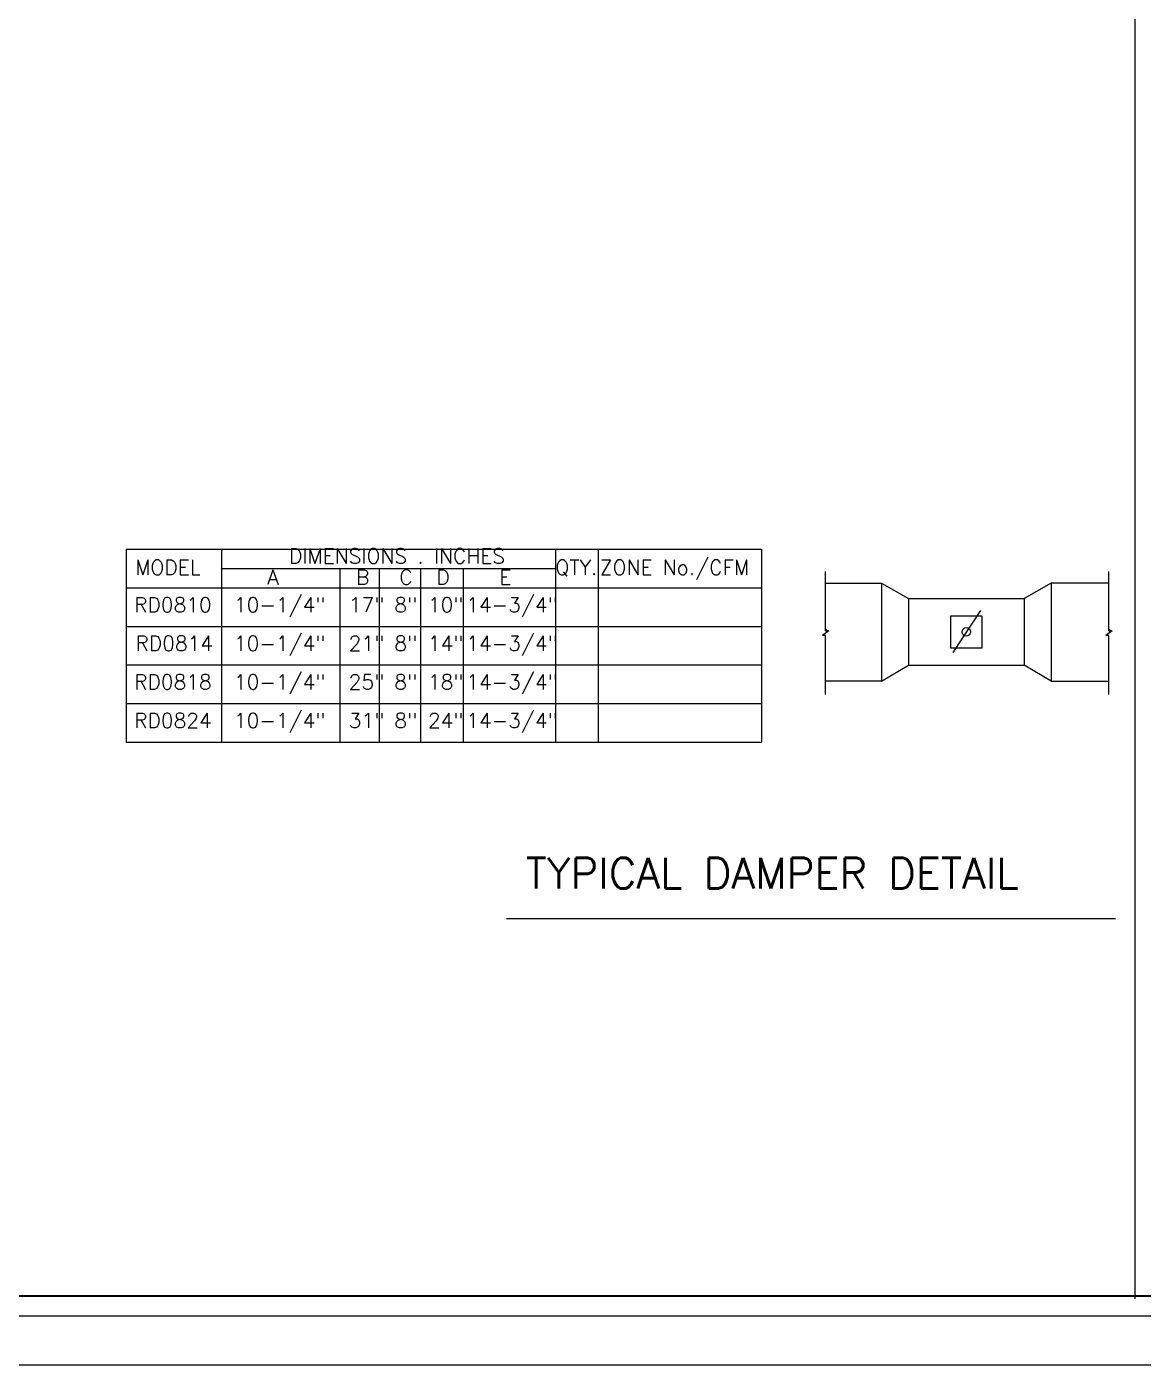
# Model space of a CAD drawing. Extents: x -730 to 2784, y 160 to 852.
# Drawn here: x -709.47 to -698.67, y 200.18 to 213.13 of the extents above; entities that cross this region are included whole.
import ezdxf

# ---------------------------------------------------------------- set-up
doc = ezdxf.new("R2010")
doc.units = 0
doc.header["$MEASUREMENT"] = 0
for name, color, linetype in [('05_AC-EX.DUCT', 1, 'Continuous'), ('10_AC-TEXT', 3, 'Continuous'), ('fram', 252, 'Continuous'), ('T-TEXT', 3, 'Continuous'), ('WALL', 4, 'Continuous'), ('WL', 2, 'Continuous'), ('Z20', 2, 'Continuous')]:
    doc.layers.add(name, color=color, linetype=linetype)
doc.styles.add('AC', font='romans.shx', dxfattribs={"height": 0.2})

msp = doc.modelspace()

# ---------------------------------------------------------------- linework, layer by layer
at = {"layer": '05_AC-EX.DUCT', "color": 2}
msp.add_line((-704.829, 204.499), (-698.936, 204.499), dxfattribs=at)
at = {"layer": '10_AC-TEXT'}
for p, q in [((-708.512, 208.073), (-708.512, 206.207)), ((-708.512, 208.073), (-702.361, 208.073)), ((-702.361, 208.073), (-702.361, 206.207)), ((-708.512, 207.7), (-702.361, 207.7)), ((-708.512, 206.207), (-702.361, 206.207))]:
    msp.add_line(p, q, dxfattribs=at)
at = {"layer": 'fram'}
msp.add_line((-729.43, 200.652), (-665.384, 200.652), dxfattribs=at)
for points in [[(-729.907, 238.175), (-664.907, 238.175), (-664.907, 200.175), (-729.907, 200.175)], [(-672.961, 237.698), (-729.43, 237.698), (-729.43, 200.652), (-672.961, 200.652)]]:
    msp.add_lwpolyline(points, close=True, dxfattribs=at)
at = {"layer": 'WALL', "linetype": 'Continuous'}
msp.add_lwpolyline([(-673.153, 237.506, 0.0192, 0.0192, 0), (-729.238, 237.506, 0.0192, 0.0192, 0), (-729.238, 200.844, 0.0192, 0.0192, 0), (-673.153, 200.844, 0.0192, 0.0192, 0)], format="xyseb", close=True, dxfattribs=at)
msp.add_lwpolyline([(-673.153, 237.506, 0.0192, 0.0192, 0), (-729.238, 237.506, 0.0192, 0.0192, 0), (-729.238, 200.844, 0.0192, 0.0192, 0), (-673.153, 200.844, 0.0192, 0.0192, 0)], format="xyseb", close=True, dxfattribs=at)
at = {"layer": 'WL', "color": 2}
for p, q in [((-707.59, 208.073), (-707.59, 206.207)), ((-704.355, 208.073), (-704.355, 206.207)), ((-703.942, 208.073), (-703.942, 206.207)), ((-707.59, 207.887), (-704.355, 207.887)), ((-706.442, 207.887), (-706.442, 206.207)), ((-706.062, 207.887), (-706.062, 206.207)), ((-705.662, 207.887), (-705.662, 206.207)), ((-705.251, 207.887), (-705.251, 206.207)), ((-701.744, 207.285), (-701.744, 207.859)), ((-699.001, 207.285), (-699.001, 207.859)), ((-701.744, 207.744), (-701.2, 207.744)), ((-701.2, 207.744), (-700.939, 207.596)), ((-701.2, 207.744), (-701.2, 206.798)), ((-699.56, 207.744), (-699.821, 207.596)), ((-699.001, 207.744), (-699.56, 207.744)), ((-699.56, 207.744), (-699.56, 206.798)), ((-700.939, 207.596), (-700.939, 206.95)), ((-700.939, 207.596), (-699.821, 207.596)), ((-699.821, 207.596), (-699.821, 206.95)), ((-700.506, 207.074), (-700.24, 207.481)), ((-708.512, 207.327), (-702.361, 207.327)), ((-701.71, 207.285), (-701.773, 207.24)), ((-701.725, 207.285), (-701.744, 207.304)), ((-701.744, 207.285), (-701.71, 207.285)), ((-698.968, 207.285), (-699.031, 207.24)), ((-698.982, 207.285), (-699.001, 207.304)), ((-699.001, 207.285), (-698.968, 207.285)), ((-701.744, 207.24), (-701.773, 207.24)), ((-701.744, 206.667), (-701.744, 207.24)), ((-699.001, 207.24), (-699.031, 207.24)), ((-699.001, 206.667), (-699.001, 207.24)), ((-708.512, 206.953), (-702.361, 206.953)), ((-701.2, 206.798), (-700.939, 206.95)), ((-700.939, 206.95), (-699.821, 206.95)), ((-699.56, 206.798), (-699.821, 206.95)), ((-701.2, 206.798), (-701.744, 206.798)), ((-699.56, 206.798), (-699.001, 206.798)), ((-708.512, 206.58), (-702.361, 206.58))]:
    msp.add_line(p, q, dxfattribs=at)
msp.add_lwpolyline([(-700.226, 207.427), (-700.534, 207.427), (-700.534, 207.118), (-700.226, 207.118)], close=True, dxfattribs=at)
msp.add_circle((-700.38, 207.273), 0.0416, dxfattribs=at)
at = {"layer": 'Z20', "color": 7}
msp.add_line((-698.748, 213.419), (-698.748, 200.817), dxfattribs=at)

# ---------------------------------------------------------------- texts
at = {"layer": '05_AC-EX.DUCT', "color": 2, "style": 'AC'}
msp.add_text('TYPICAL DAMPER DETAIL', height=0.29766, dxfattribs=at).set_placement((-704.644, 204.789))
at = {"layer": 'T-TEXT', "color": 7, "linetype": 'Continuous', "style": 'AC'}
for s, height, p in [('DIMENSIONS . INCHES', 0.14355, (-706.936, 207.936)), ('MODEL', 0.1435, (-708.424, 207.826)), ('QTY.', 0.1435, (-704.357, 207.826)), ('ZONE No./CFM', 0.14355, (-703.927, 207.826)), ('A', 0.144, (-707.146, 207.731)), ('B', 0.144, (-706.286, 207.731)), ('C', 0.144, (-705.868, 207.731)), ('D', 0.144, (-705.51, 207.731)), ('E', 0.144, (-704.9, 207.731)), ('RD0810', 0.1435, (-708.434, 207.464)), ('10-1/4"', 0.1435, (-707.468, 207.464)), ('17"', 0.1435, (-706.357, 207.464)), ('8"', 0.1435, (-705.915, 207.464)), ('10"', 0.1435, (-705.591, 207.464)), ('14-3/4"', 0.1435, (-705.22, 207.464)), ('RD0814', 0.1435, (-708.421, 207.091)), ('10-1/4"', 0.1435, (-707.468, 207.091)), ('21"', 0.1435, (-706.357, 207.091)), ('8"', 0.1435, (-705.915, 207.091)), ('14"', 0.1435, (-705.591, 207.091)), ('14-3/4"', 0.1435, (-705.22, 207.091)), ('RD0818', 0.1435, (-708.434, 206.717)), ('10-1/4"', 0.1435, (-707.468, 206.717)), ('25"', 0.1435, (-706.357, 206.717)), ('8"', 0.1435, (-705.915, 206.717)), ('18"', 0.1435, (-705.591, 206.717)), ('14-3/4"', 0.1435, (-705.22, 206.717)), ('10-1/4"', 0.1435, (-707.468, 206.344)), ('14-3/4"', 0.1435, (-705.22, 206.344)), ('RD0824', 0.1435, (-708.434, 206.344)), ('31"', 0.1435, (-706.357, 206.344)), ('8"', 0.1435, (-705.915, 206.344)), ('24"', 0.1435, (-705.591, 206.344))]:
    msp.add_text(s, height=height, dxfattribs=at).set_placement(p)

doc.saveas('drawing.dxf')
